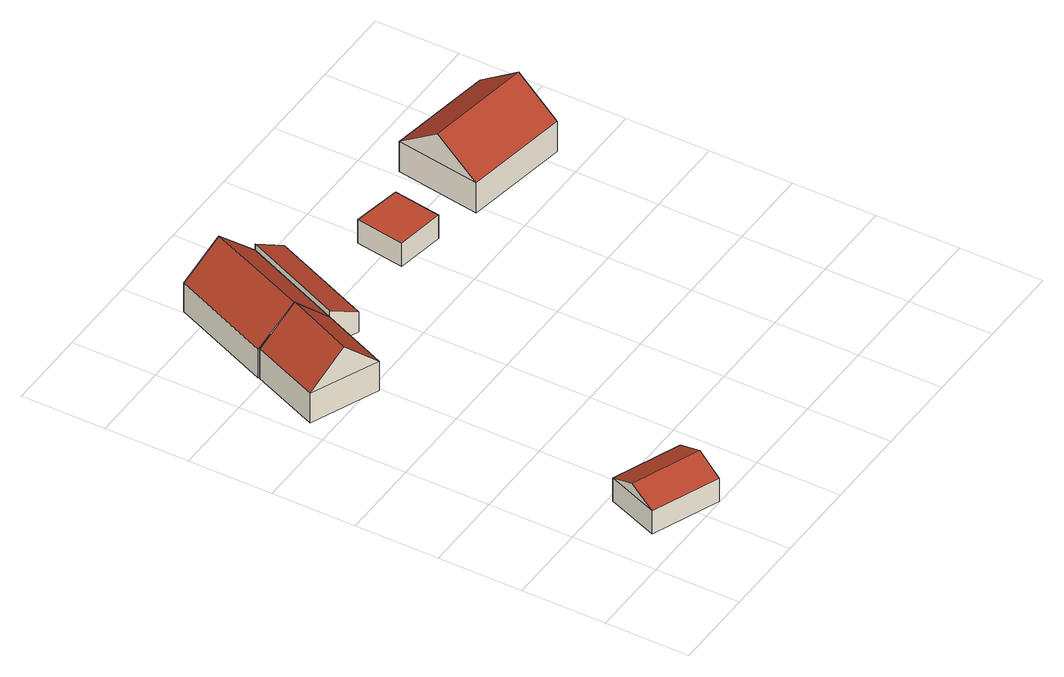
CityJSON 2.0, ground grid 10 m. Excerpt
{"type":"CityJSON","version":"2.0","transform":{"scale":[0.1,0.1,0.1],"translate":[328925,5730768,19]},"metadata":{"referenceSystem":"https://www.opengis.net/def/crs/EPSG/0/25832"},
"CityObjects":{
"building1":{"type":"Building","attributes":{"Geometrietyp2DReferenz":"3000","Gemeindeschluessel":"05170048","function":"31001_2463","roofType":"3100","measuredHeight":4.63},"address":[{"country":"Germany","locality":"Wesel","thoroughfareNumber":"18","thoroughfareName":"Böckersche Straße"}],"geometry":[{"type":"Solid","lod":"2","boundaries":[[[[0,1,2,3]],[[4,5,1,0]],[[6,7,5,4]],[[3,2,7,6]],[[0,8,4]],[[6,9,3]],[[3,9,8,0]],[[4,8,9,6]],[[1,5,7,2]]]],"semantics":{"surfaces":[{"type":"WallSurface"},{"type":"RoofSurface"},{"type":"GroundSurface"}],"values":[[0,0,0,0,0,0,1,1,2]]}}]},
"building2":{"type":"Building","attributes":{"Geometrietyp2DReferenz":"3000","Gemeindeschluessel":"05170048","function":"31001_2720","roofType":"3100","measuredHeight":8.01},"address":[{"country":"Germany","locality":"Wesel","thoroughfareNumber":"18","thoroughfareName":"Böckersche Straße"}],"geometry":[{"type":"Solid","lod":"2","boundaries":[[[[10,11,12,13]],[[14,15,11,10]],[[16,17,15,14]],[[13,12,17,16]],[[10,18,14]],[[16,19,13]],[[13,19,18,10]],[[14,18,19,16]],[[11,15,17,12]]]],"semantics":{"surfaces":[{"type":"WallSurface"},{"type":"RoofSurface"},{"type":"GroundSurface"}],"values":[[0,0,0,0,0,0,1,1,2]]}}]},
"building3":{"type":"Building","attributes":{"Geometrietyp2DReferenz":"3000","Gemeindeschluessel":"05170048","function":"31001_2720","roofType":"3100","measuredHeight":7.87},"address":[{"country":"Germany","locality":"Wesel","thoroughfareNumber":"18","thoroughfareName":"Böckersche Straße"}],"geometry":[{"type":"Solid","lod":"2","boundaries":[[[[20,21,22,23]],[[24,25,21,20]],[[26,27,25,24]],[[28,29,27,26]],[[30,31,29,28]],[[13,32,31,30]],[[23,22,32,13]],[[26,24,20,23,28]],[[13,30,28,23]],[[21,25,27,29,31,32,22]]]],"semantics":{"surfaces":[{"type":"WallSurface"},{"type":"RoofSurface"},{"type":"GroundSurface"}],"values":[[0,0,0,0,0,0,0,1,1,2]]}}]},
"building4":{"type":"Building","attributes":{"Geometrietyp2DReferenz":"3000","Gemeindeschluessel":"05170048","function":"31001_2720","roofType":"2100","measuredHeight":4.6},"address":[{"country":"Germany","locality":"Wesel","thoroughfareNumber":"18","thoroughfareName":"Böckersche Straße"}],"geometry":[{"type":"Solid","lod":"2","boundaries":[[[[33,32,34,35]],[[36,31,32,33]],[[37,38,31,36]],[[35,34,38,37]],[[36,33,35,37]],[[32,31,38,34]]]],"semantics":{"surfaces":[{"type":"WallSurface"},{"type":"RoofSurface"},{"type":"GroundSurface"}],"values":[[0,0,0,0,1,2]]}}]},
"building5":{"type":"Building","attributes":{"Geometrietyp2DReferenz":"3000","Gemeindeschluessel":"05170048","function":"31001_2463","roofType":"1000","measuredHeight":3.13},"address":[{"country":"Germany","locality":"Wesel","thoroughfareNumber":"18a","thoroughfareName":"Böckersche Straße"}],"geometry":[{"type":"Solid","lod":"2","boundaries":[[[[39,40,41,42]],[[43,44,40,39]],[[45,46,44,43]],[[42,41,46,45]],[[43,39,42,45]],[[40,44,46,41]]]],"semantics":{"surfaces":[{"type":"WallSurface"},{"type":"RoofSurface"},{"type":"GroundSurface"}],"values":[[0,0,0,0,1,2]]}}]},
"building6":{"type":"Building","attributes":{"Geometrietyp2DReferenz":"3000","Gemeindeschluessel":"05170048","function":"31001_1010","roofType":"3100","measuredHeight":7.82},"address":[{"country":"Germany","locality":"Wesel","thoroughfareNumber":"18a","thoroughfareName":"Böckersche Straße"}],"geometry":[{"type":"Solid","lod":"2","boundaries":[[[[47,48,49,50]],[[51,52,48,47]],[[53,54,52,51]],[[50,49,54,53]],[[47,55,51]],[[53,56,50]],[[50,56,55,47]],[[51,55,56,53]],[[48,52,54,49]]]],"semantics":{"surfaces":[{"type":"WallSurface"},{"type":"RoofSurface"},{"type":"GroundSurface"}],"values":[[0,0,0,0,0,0,1,1,2]]}}]}
},
"vertices":[
[152,63,37],[152,63,6],[71,95,6],[71,95,37],[127,1,37],[127,1,6],[47,33,37],[47,33,6],[140,32,52],[59,64,52],
[90,386,53],[90,386,14],[124,466,14],[124,466,53],[9,420,53],[9,420,14],[43,501,53],[43,501,14],[49,403,94],[84,484,94],
[43,501,55],[43,501,15],[83,484,15],[83,484,94],[42,502,53],[42,502,15],[93,622,53],[93,622,15],[134,605,94],[134,605,15],[176,587,53],[176,587,15],[124,466,15],
[124,466,61],[158,452,15],[158,452,42],[176,587,61],[209,572,42],[209,572,15],
[330,512,53],[330,512,22],[272,522,22],[272,522,53],[321,455,53],[321,455,22],[263,464,53],[263,464,22],
[524,528,57],[524,528,17],[397,548,17],[397,548,57],[508,426,57],[508,426,17],[381,446,57],[381,446,17],[516,477,95],[389,497,95]
]}
